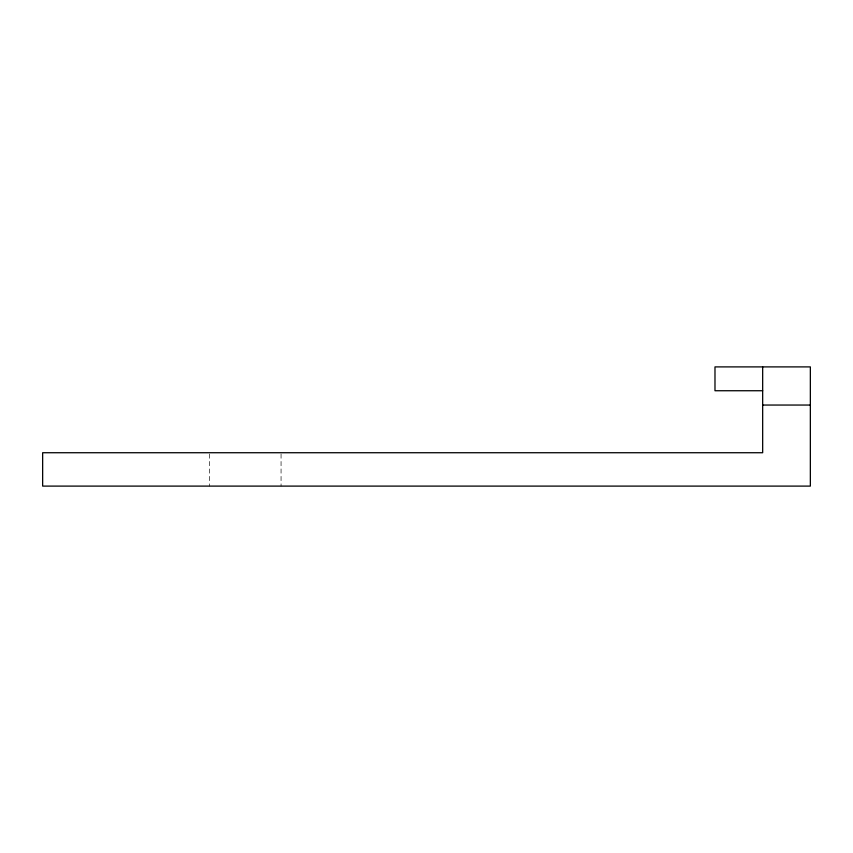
<?xml version="1.0" encoding="UTF-8"?>
<svg xmlns="http://www.w3.org/2000/svg" width="853" height="853" viewBox="0 0 853 853"><rect width="100%" height="100%" fill="white"/><g stroke="black" fill="none" stroke-linecap="round" stroke-linejoin="round"><path stroke-width="0.64" stroke-dasharray="4.26 3.2" d="M281.063 454.009L281.063 486.103M209.539 454.009L209.539 486.103"/><path stroke-width="1.28" d="M762.667 390.738L714.985 390.738L714.985 366.897L810.35 366.897L810.35 486.103L42.65 486.103L42.65 452.73L762.667 452.73L762.667 366.897M762.667 405.047L810.35 405.047"/></g></svg>
